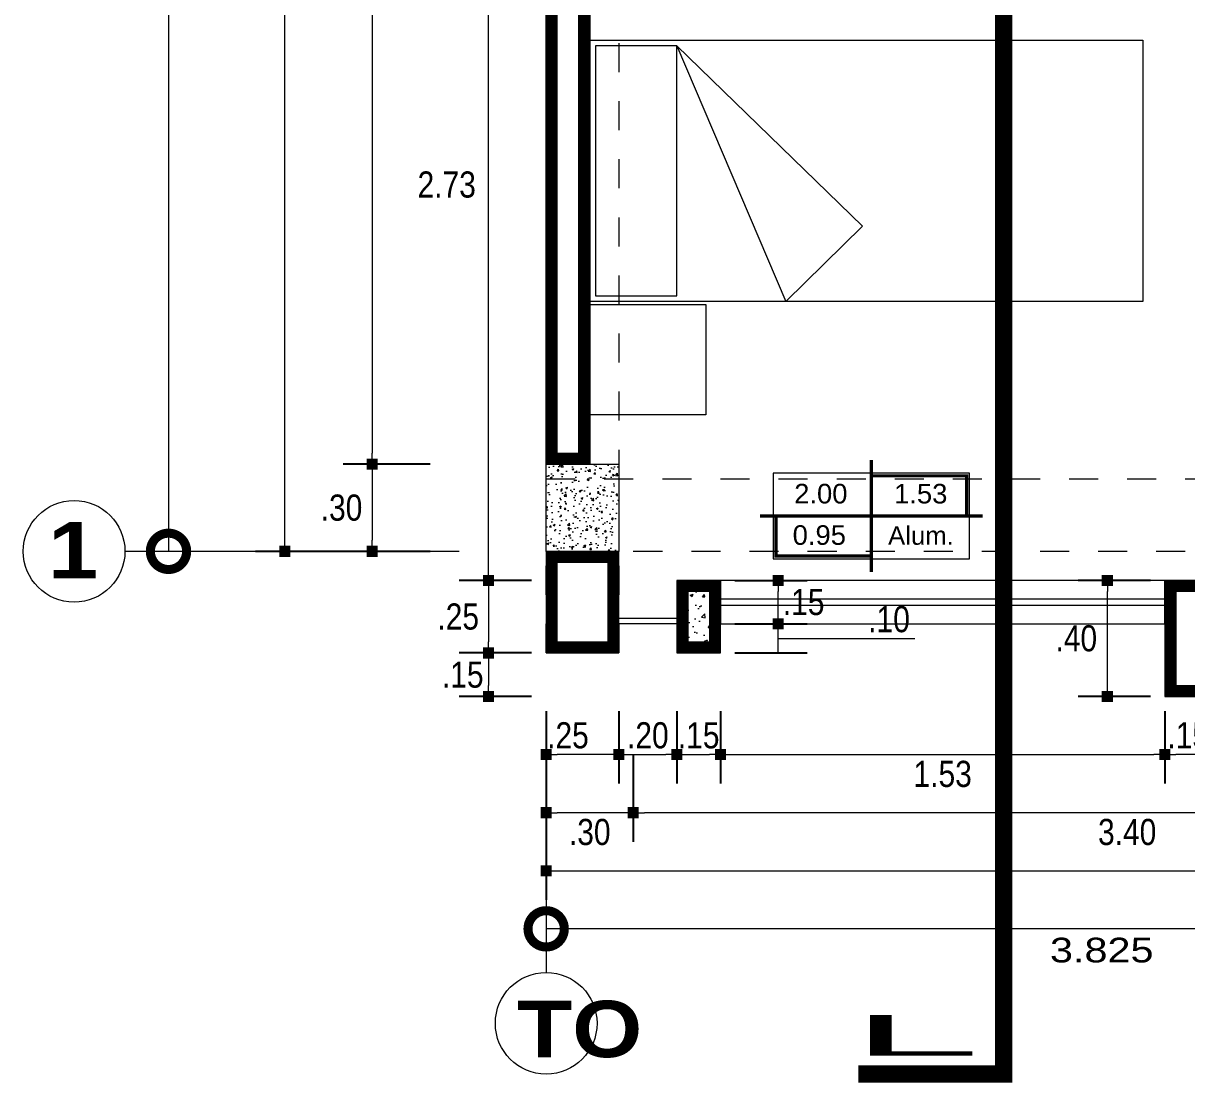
# Model space of a CAD drawing. Header units: millimetres. Extents: x 1555 to 3397, y 790 to 1592.
# Drawn here: x 1668.443 to 1672.448, y 799.003 to 802.652 of the extents above; entities that cross this region are included whole.
import ezdxf
from ezdxf.enums import TextEntityAlignment as Align

# ---------------------------------------------------------------- set-up
doc = ezdxf.new("R2010")
doc.units = ezdxf.units.MM
for name, pattern in [('ACAD_ISO10W100', [18.5, 12, -3, 0.5, -3]), ('CONTINUA', [0]), ('DASHDOT', [1, 0.5, -0.25, 0, -0.25]), ('HIDDEN2', [4.7625, 3.175, -1.5875])]:
    doc.linetypes.add(name, pattern=pattern)
doc.layers.get('0').update_dxf_attribs({"lineweight": 5})
doc.layers.get('Defpoints').update_dxf_attribs({"lineweight": 5})
for name, color, linetype, lineweight in [('0-Columna', 253, 'Continuous', 13), ('0-Hach de Muro Alto', 145, 'Continuous', 5), ('0-Muro Alto', 145, 'Continuous', 5), ('02', 2, 'Continuous', 5), ('1 simbolos', 250, 'Continuous', 9), ('COTA', 250, 'Continuous', 9), ('COTA INTERIOE', 22, 'Continuous', 9), ('COTAS', 7, 'Continuous', 9), ('muebles', 8, 'Continuous', 5), ('SIMBOLO CORTES', 10, 'DASHDOT', 5), ('TEXTURAS ACHURADOS', 47, 'Continuous', 5), ('VENTANA', 150, 'Continuous', 5)]:
    doc.layers.add(name, color=color, linetype=linetype, lineweight=lineweight)
for name, color, linetype, lineweight, true_color in [('1 numeracion puertas ventanas', 7, 'Continuous', 9, 0x504a45), ('CIR EJES', 7, 'Continuous', 9, 0x8b8e7a), ('ejes', 7, 'DASHDOT', 5, 0x6c7360), ('PROYECCION DE VIGA', 7, 'HIDDEN2', 9, 0xd4bc9d), ('TEXTO CORTES', 7, 'CONTINUA', 9, 0x3d664b)]:
    doc.layers.add(name, color=color, linetype=linetype, lineweight=lineweight, true_color=true_color)
doc.styles.add('BLACK', font='', dxfattribs={"height": 0.15})
doc.styles.add('DETALLES', font='techl___.ttf')
doc.styles.add('PEQUEÑO', font='sanss___.ttf', dxfattribs={"height": 0.075})
doc.styles.add('STYLE1-50EJES', font='swissel.ttf', dxfattribs={"width": 1.2, "height": 0.085})
doc.styles.add('TEX-10', font='swissel.ttf', dxfattribs={"height": 0.1})
doc.styles.add('TITULO2', font='swissck.ttf')
doc.styles.get('BLACK').set_extended_font_data('Arial Black')
doc.dimstyles.new('50$0', dxfattribs={"dimscale": 0, "dimtxt": 0.09, "dimasz": 0.038, "dimexe": 0.1, "dimexo": 0.05, "dimgap": 0.02, "dimtad": 2, "dimtih": 1, "dimtoh": 1, "dimlfac": -1, "dimzin": 4, "dimdsep": 46, "dimtxsty": 'DETALLES', "dimblk": 'BOXFILLED', "dimcen": 2.5, "dimclrd": 256, "dimclre": 256, "dimclrt": 256, "dimazin": 0, "dimtfac": 1, "dimtmove": 0, "dimatfit": 2, "dimldrblk": 'DOT', "dimfxl": 0.2, "dimfxlon": 1, "dimtolj": 1, "dimtzin": 0, "dimlwd": -1, "dimarcsym": 0})
doc.dimstyles.new('DIM-1-50ejes', dxfattribs={"dimtxt": 0.085, "dimasz": 0.25, "dimexe": 0.15, "dimexo": 0.18, "dimgap": 0.03, "dimtad": 2, "dimtih": 1, "dimtoh": 1, "dimzin": 0, "dimdsep": 46, "dimtxsty": 'STYLE1-50EJES', "dimblk1": 'DOTSMALL', "dimblk2": 'DOTSMALL', "dimsah": 1, "dimcen": 2.75, "dimclrd": 256, "dimclre": 256, "dimclrt": 256, "dimazin": 0, "dimtfac": 1, "dimtix": 1, "dimtmove": 0, "dimatfit": 3, "dimldrblk": 'DOTSMALL', "dimfxl": 1, "dimfxlon": 1, "dimtolj": 1, "dimtzin": 0, "dimlwd": -1, "dimlwe": -1, "dimarcsym": 0})

# ---------------------------------------------------------------- blocks, each defined once
blk = doc.blocks.new('A$C1AD014A1')
at = {"layer": 'muebles'}
for p, q in [((0.3422, 0.8264), (-0.5378, 0.4518)), ((0.3422, 0.8264), (-0.2786, 0.1871)), ((-0.5378, 0.4518), (-0.2786, 0.1871))]:
    blk.add_line(p, q, dxfattribs=at)
for points in [[(-0.5478, 1.1265), (-0.5478, 0.7265), (-0.9278, 0.7265), (-0.9278, 1.1265)], [(0.3622, 1.1265), (0.3622, -0.7777), (-0.5378, -0.7777), (-0.5378, 1.1265)], [(-0.5178, 0.8264), (0.3422, 0.8264), (0.3422, 1.1065), (-0.5178, 1.1065)], [(-0.5378, 0.4518), (-0.2786, 0.1871), (0.3422, 0.8264)]]:
    blk.add_lwpolyline(points, close=True, dxfattribs=at)
blk = doc.blocks.new('_BOXFILLED')
at = {"color": 0, "linetype": 'ByBlock'}
blk.add_line((-0.5, 0), (-1, 0), dxfattribs=at)
blk.add_solid([(-0.5, 0.5), (0.5, 0.5), (-0.5, -0.5), (0.5, -0.5)], dxfattribs=at)
blk = doc.blocks.new('*D45')
at = {"layer": 'COTA', "lineweight": -2, "transparency": 16777216}
for p, q in [((1670.2433, 799.9333), (1670.2433, 799.6333)), ((1679.2433, 799.9333), (1679.2433, 799.6333))]:
    blk.add_line(p, q, dxfattribs=at)
at = {"layer": 'COTA', "transparency": 16777216}
blk.add_line((1670.2813, 799.7333), (1679.2053, 799.7333), dxfattribs=at)
at = {"layer": 'Defpoints', "color": 0, "transparency": 16777216}
for p in [(1670.2433, 800.3332), (1679.2433, 800.3332), (1679.2433, 799.7333)]:
    blk.add_point(p, dxfattribs=at)
at = {"layer": 'COTA', "transparency": 16777216, "xscale": 0.038, "yscale": 0.038, "zscale": 0.038, "rotation": 180}
blk.add_blockref('_BOXFILLED', (1670.2433, 799.7333), dxfattribs=at)
at = {"layer": 'COTA', "transparency": 16777216, "xscale": 0.038, "yscale": 0.038, "zscale": 0.038}
blk.add_blockref('_BOXFILLED', (1679.2433, 799.7333), dxfattribs=at)
at = {"layer": 'COTA', "transparency": 16777216, "insert": (1674.7433, 799.6671), "char_height": 0.09, "attachment_point": 5, "style": 'DETALLES'}
blk.add_mtext('\\A1;9.00', dxfattribs=at)
blk = doc.blocks.new('_Dot')
at = {"layer": '02', "color": 0, "lineweight": -2}
blk.add_line((-0.5, 0), (-1, 0), dxfattribs=at)
at = {"layer": '02', "color": 0, "const_width": 0.5}
blk.add_lwpolyline([(-0.25, 0, 1), (0.25, 0, 1)], format="xyb", close=True, dxfattribs=at)
blk = doc.blocks.new('*D46')
at = {"layer": 'COTA', "lineweight": -2, "transparency": 16777216}
for p, q in [((1670.2433, 800.2832), (1670.2433, 800.0333)), ((1670.4933, 800.2832), (1670.4933, 800.0333))]:
    blk.add_line(p, q, dxfattribs=at)
at = {"layer": 'COTA', "transparency": 16777216}
blk.add_line((1670.4553, 800.1333), (1670.2813, 800.1333), dxfattribs=at)
at = {"layer": 'Defpoints', "color": 0, "transparency": 16777216}
for p in [(1670.2433, 800.3332), (1670.4933, 800.3332), (1670.2433, 800.1333)]:
    blk.add_point(p, dxfattribs=at)
at = {"layer": 'COTA', "transparency": 16777216, "xscale": 0.038, "yscale": 0.038, "zscale": 0.038, "rotation": 180}
blk.add_blockref('_BOXFILLED', (1670.2433, 800.1333), dxfattribs=at)
at = {"layer": 'COTA', "transparency": 16777216, "xscale": 0.038, "yscale": 0.038, "zscale": 0.038}
blk.add_blockref('_BOXFILLED', (1670.4933, 800.1333), dxfattribs=at)
at = {"layer": 'COTA', "transparency": 16777216, "insert": (1670.3183, 800.1992), "char_height": 0.09, "attachment_point": 5, "style": 'DETALLES'}
blk.add_mtext('\\A1;.25', dxfattribs=at)
blk = doc.blocks.new('_DOTSMALL')
at = {"color": 0, "linetype": 'ByBlock', "const_width": 0.5}
blk.add_lwpolyline([(-0.0625, 0, 1), (0.0625, 0, 1)], format="xyb", close=True, dxfattribs=at)
blk = doc.blocks.new('*D48')
at = {"layer": 'COTAS', "transparency": 16777216}
for p, q in [((1670.2433, 800.1532), (1670.2433, 799.3833)), ((1674.0683, 799.7533), (1674.0683, 799.3833)), ((1674.0683, 799.5333), (1670.2433, 799.5333))]:
    blk.add_line(p, q, dxfattribs=at)
at = {"layer": 'Defpoints', "color": 0, "transparency": 16777216}
for p in [(1670.2433, 800.3332), (1674.0683, 799.9333), (1670.2433, 799.5333)]:
    blk.add_point(p, dxfattribs=at)
at = {"layer": 'COTAS', "transparency": 16777216, "xscale": 0.25, "yscale": 0.25, "zscale": 0.25, "rotation": 180}
blk.add_blockref('_DOTSMALL', (1670.2433, 799.5333), dxfattribs=at)
at = {"layer": 'COTAS', "transparency": 16777216, "xscale": 0.25, "yscale": 0.25, "zscale": 0.25}
blk.add_blockref('_DOTSMALL', (1674.0683, 799.5333), dxfattribs=at)
at = {"layer": 'COTAS', "transparency": 16777216, "insert": (1672.1558, 799.4596), "char_height": 0.085, "attachment_point": 5, "style": 'STYLE1-50EJES'}
blk.add_mtext('\\A1;3.825', dxfattribs=at)
blk = doc.blocks.new('*D49')
at = {"layer": 'COTA', "lineweight": -2, "transparency": 16777216}
for p, q in [((1670.8433, 800.2832), (1670.8433, 800.0333)), ((1672.3733, 800.2832), (1672.3733, 800.0333))]:
    blk.add_line(p, q, dxfattribs=at)
at = {"layer": 'COTA', "transparency": 16777216}
blk.add_line((1670.8813, 800.1333), (1672.3353, 800.1333), dxfattribs=at)
at = {"layer": 'Defpoints', "color": 0, "transparency": 16777216}
for p in [(1670.8433, 800.3332), (1672.3733, 800.3332), (1672.3733, 800.1333)]:
    blk.add_point(p, dxfattribs=at)
at = {"layer": 'COTA', "transparency": 16777216, "xscale": 0.038, "yscale": 0.038, "zscale": 0.038, "rotation": 180}
blk.add_blockref('_BOXFILLED', (1670.8433, 800.1333), dxfattribs=at)
at = {"layer": 'COTA', "transparency": 16777216, "xscale": 0.038, "yscale": 0.038, "zscale": 0.038}
blk.add_blockref('_BOXFILLED', (1672.3733, 800.1333), dxfattribs=at)
at = {"layer": 'COTA', "transparency": 16777216, "insert": (1671.6083, 800.0663), "char_height": 0.09, "attachment_point": 5, "style": 'DETALLES'}
blk.add_mtext('\\A1;1.53', dxfattribs=at)
blk = doc.blocks.new('*D52')
at = {"layer": 'COTA', "lineweight": -2, "transparency": 16777216}
for p, q in [((1670.4933, 800.2832), (1670.4933, 800.0333)), ((1670.6933, 800.2832), (1670.6933, 800.0333))]:
    blk.add_line(p, q, dxfattribs=at)
at = {"layer": 'COTA', "transparency": 16777216}
blk.add_line((1670.5313, 800.1333), (1670.6553, 800.1333), dxfattribs=at)
at = {"layer": 'Defpoints', "color": 0, "transparency": 16777216}
for p in [(1670.4933, 800.3332), (1670.6933, 800.3332), (1670.6933, 800.1333)]:
    blk.add_point(p, dxfattribs=at)
at = {"layer": 'COTA', "transparency": 16777216, "xscale": 0.038, "yscale": 0.038, "zscale": 0.038, "rotation": 180}
blk.add_blockref('_BOXFILLED', (1670.4933, 800.1333), dxfattribs=at)
at = {"layer": 'COTA', "transparency": 16777216, "xscale": 0.038, "yscale": 0.038, "zscale": 0.038}
blk.add_blockref('_BOXFILLED', (1670.6933, 800.1333), dxfattribs=at)
at = {"layer": 'COTA', "transparency": 16777216, "insert": (1670.5933, 800.1992), "char_height": 0.09, "attachment_point": 5, "style": 'DETALLES'}
blk.add_mtext('\\A1;.20', dxfattribs=at)
blk = doc.blocks.new('*D53')
at = {"layer": 'COTA', "lineweight": -2, "transparency": 16777216}
for p, q in [((1670.6933, 800.2832), (1670.6933, 800.0333)), ((1670.8433, 800.2832), (1670.8433, 800.0333))]:
    blk.add_line(p, q, dxfattribs=at)
at = {"layer": 'COTA', "transparency": 16777216}
blk.add_line((1670.7313, 800.1333), (1670.8053, 800.1333), dxfattribs=at)
at = {"layer": 'Defpoints', "color": 0, "transparency": 16777216}
for p in [(1670.6933, 800.3332), (1670.8433, 800.3332), (1670.8433, 800.1333)]:
    blk.add_point(p, dxfattribs=at)
at = {"layer": 'COTA', "transparency": 16777216, "xscale": 0.038, "yscale": 0.038, "zscale": 0.038, "rotation": 180}
blk.add_blockref('_BOXFILLED', (1670.6933, 800.1333), dxfattribs=at)
at = {"layer": 'COTA', "transparency": 16777216, "xscale": 0.038, "yscale": 0.038, "zscale": 0.038}
blk.add_blockref('_BOXFILLED', (1670.8433, 800.1333), dxfattribs=at)
at = {"layer": 'COTA', "transparency": 16777216, "insert": (1670.7683, 800.1992), "char_height": 0.09, "attachment_point": 5, "style": 'DETALLES'}
blk.add_mtext('\\A1;.15', dxfattribs=at)
blk = doc.blocks.new('*D61')
at = {"layer": 'COTAS', "transparency": 16777216}
for p, q in [((1669.3644, 804.8332), (1668.7933, 804.8332)), ((1668.9433, 804.8332), (1668.9433, 800.8332)), ((1669.9433, 800.8332), (1668.7933, 800.8332))]:
    blk.add_line(p, q, dxfattribs=at)
at = {"layer": 'Defpoints', "color": 0, "transparency": 16777216}
for p in [(1669.5444, 804.8332), (1668.9433, 800.8332), (1670.2433, 800.8332)]:
    blk.add_point(p, dxfattribs=at)
at = {"layer": 'COTAS', "transparency": 16777216, "xscale": 0.25, "yscale": 0.25, "zscale": 0.25}
for p, rotation in [((1668.9433, 804.8332), 90), ((1668.9433, 800.8332), 270)]:
    blk.add_blockref('_DOTSMALL', p, dxfattribs=dict(at, rotation=rotation))
at = {"layer": 'COTAS', "transparency": 16777216, "insert": (1668.7138, 802.8332), "char_height": 0.085, "attachment_point": 5, "style": 'STYLE1-50EJES'}
blk.add_mtext('\\A1;4.000', dxfattribs=at)
blk = doc.blocks.new('*D62')
at = {"layer": 'COTA', "lineweight": -2, "transparency": 16777216}
for p, q in [((1669.8444, 804.6832), (1669.5444, 804.6832)), ((1669.8444, 801.1332), (1669.5444, 801.1332))]:
    blk.add_line(p, q, dxfattribs=at)
at = {"layer": 'COTA', "transparency": 16777216}
blk.add_line((1669.6444, 804.6452), (1669.6444, 801.1712), dxfattribs=at)
at = {"layer": 'Defpoints', "color": 0, "transparency": 16777216}
for p in [(1670.2433, 804.6832), (1669.6444, 801.1332), (1670.2433, 801.1332)]:
    blk.add_point(p, dxfattribs=at)
at = {"layer": 'COTA', "transparency": 16777216, "xscale": 0.038, "yscale": 0.038, "zscale": 0.038}
for p, rotation in [((1669.6444, 804.6832), 90), ((1669.6444, 801.1332), 270)]:
    blk.add_blockref('_BOXFILLED', p, dxfattribs=dict(at, rotation=rotation))
at = {"layer": 'COTA', "transparency": 16777216, "insert": (1669.4989, 802.9082), "char_height": 0.09, "attachment_point": 5, "style": 'DETALLES'}
blk.add_mtext('\\A1;3.55', dxfattribs=at)
blk = doc.blocks.new('*D63')
at = {"layer": 'COTA', "lineweight": -2, "transparency": 16777216}
for p, q in [((1669.8444, 801.1332), (1669.5444, 801.1332)), ((1669.8444, 800.8332), (1669.5444, 800.8332))]:
    blk.add_line(p, q, dxfattribs=at)
at = {"layer": 'COTA', "transparency": 16777216}
blk.add_line((1669.6444, 801.0952), (1669.6444, 800.8712), dxfattribs=at)
at = {"layer": 'Defpoints', "color": 0, "transparency": 16777216}
for p in [(1670.2433, 801.1332), (1669.6444, 800.8332), (1670.2433, 800.8332)]:
    blk.add_point(p, dxfattribs=at)
at = {"layer": 'COTA', "transparency": 16777216, "xscale": 0.038, "yscale": 0.038, "zscale": 0.038}
for p, rotation in [((1669.6444, 801.1332), 90), ((1669.6444, 800.8332), 270)]:
    blk.add_blockref('_BOXFILLED', p, dxfattribs=dict(at, rotation=rotation))
at = {"layer": 'COTA', "transparency": 16777216, "insert": (1669.5389, 800.9832), "char_height": 0.09, "attachment_point": 5, "style": 'DETALLES'}
blk.add_mtext('\\A1;.30', dxfattribs=at)
blk = doc.blocks.new('*D64')
at = {"layer": 'COTA', "lineweight": -2, "transparency": 16777216}
for p, q in [((1670.1933, 803.4582), (1669.9444, 803.4582)), ((1670.1933, 800.7332), (1669.9444, 800.7332))]:
    blk.add_line(p, q, dxfattribs=at)
at = {"layer": 'COTA', "transparency": 16777216}
blk.add_line((1670.0444, 800.7712), (1670.0444, 803.4202), dxfattribs=at)
at = {"layer": 'Defpoints', "color": 0, "transparency": 16777216}
for p in [(1670.0444, 803.4582), (1670.2433, 803.4582), (1670.2433, 800.7332)]:
    blk.add_point(p, dxfattribs=at)
at = {"layer": 'COTA', "transparency": 16777216, "xscale": 0.038, "yscale": 0.038, "zscale": 0.038}
for p, rotation in [((1670.0444, 803.4582), 90), ((1670.0444, 800.7332), 270)]:
    blk.add_blockref('_BOXFILLED', p, dxfattribs=dict(at, rotation=rotation))
at = {"layer": 'COTA', "transparency": 16777216, "insert": (1669.901, 802.0957), "char_height": 0.09, "attachment_point": 5, "style": 'DETALLES'}
blk.add_mtext('\\A1;2.73', dxfattribs=at)
blk = doc.blocks.new('*D65')
at = {"layer": 'COTA', "lineweight": -2, "transparency": 16777216}
for p, q in [((1669.5433, 812.0332), (1669.2433, 812.0332)), ((1669.5433, 800.8332), (1669.2433, 800.8332))]:
    blk.add_line(p, q, dxfattribs=at)
at = {"layer": 'COTA', "transparency": 16777216}
blk.add_line((1669.3433, 800.8712), (1669.3433, 811.9952), dxfattribs=at)
at = {"layer": 'Defpoints', "color": 0, "transparency": 16777216}
for p in [(1669.3433, 812.0332), (1670.2433, 812.0332), (1670.2433, 800.8332)]:
    blk.add_point(p, dxfattribs=at)
at = {"layer": 'COTA', "transparency": 16777216, "xscale": 0.038, "yscale": 0.038, "zscale": 0.038}
for p, rotation in [((1669.3433, 812.0332), 90), ((1669.3433, 800.8332), 270)]:
    blk.add_blockref('_BOXFILLED', p, dxfattribs=dict(at, rotation=rotation))
at = {"layer": 'COTA', "transparency": 16777216, "insert": (1669.2016, 806.4332), "char_height": 0.09, "attachment_point": 5, "style": 'DETALLES'}
blk.add_mtext('\\A1;11.20', dxfattribs=at)
blk = doc.blocks.new('*D111')
at = {"layer": 'COTA INTERIOE', "lineweight": -2, "transparency": 16777216}
for p, q in [((1670.8933, 800.5832), (1671.1415, 800.5832)), ((1670.8933, 800.4832), (1671.1415, 800.4832))]:
    blk.add_line(p, q, dxfattribs=at)
at = {"layer": 'COTA INTERIOE', "transparency": 16777216}
for p, q in [((1671.0415, 800.4832), (1671.0415, 800.5832)), ((1671.0415, 800.4832), (1671.0415, 800.5832)), ((1671.0415, 800.5332), (1671.3352, 800.5332)), ((1671.3352, 800.5332), (1671.5121, 800.5332))]:
    blk.add_line(p, q, dxfattribs=at)
at = {"layer": 'Defpoints', "color": 0, "transparency": 16777216}
for p in [(1670.8433, 800.5832), (1671.0415, 800.5832), (1670.8433, 800.4832)]:
    blk.add_point(p, dxfattribs=at)
at = {"layer": 'COTA INTERIOE', "transparency": 16777216, "insert": (1671.4236, 800.5991), "char_height": 0.09, "attachment_point": 5, "style": 'DETALLES'}
blk.add_mtext('\\A1;.10', dxfattribs=at)
blk = doc.blocks.new('*D112')
at = {"layer": 'COTA INTERIOE', "lineweight": -2, "transparency": 16777216}
for p, q in [((1670.8933, 800.7332), (1671.1415, 800.7332)), ((1670.8933, 800.5832), (1671.1415, 800.5832))]:
    blk.add_line(p, q, dxfattribs=at)
at = {"layer": 'COTA INTERIOE', "transparency": 16777216}
blk.add_line((1671.0415, 800.6212), (1671.0415, 800.6952), dxfattribs=at)
at = {"layer": 'Defpoints', "color": 0, "transparency": 16777216}
for p in [(1670.8433, 800.7332), (1671.0415, 800.7332), (1670.8433, 800.5832)]:
    blk.add_point(p, dxfattribs=at)
at = {"layer": 'COTA INTERIOE', "transparency": 16777216, "xscale": 0.038, "yscale": 0.038, "zscale": 0.038}
for p, rotation in [((1671.0415, 800.7332), 90), ((1671.0415, 800.5832), 270)]:
    blk.add_blockref('_BOXFILLED', p, dxfattribs=dict(at, rotation=rotation))
at = {"layer": 'COTA INTERIOE', "transparency": 16777216, "insert": (1671.1297, 800.6582), "char_height": 0.09, "attachment_point": 5, "style": 'DETALLES'}
blk.add_mtext('\\A1;.15', dxfattribs=at)
blk = doc.blocks.new('*D92')
at = {"layer": 'COTA INTERIOE', "lineweight": -2, "transparency": 16777216}
for p, q in [((1672.3233, 800.7332), (1672.0751, 800.7332)), ((1672.3233, 800.3332), (1672.0751, 800.3332))]:
    blk.add_line(p, q, dxfattribs=at)
at = {"layer": 'COTA INTERIOE', "transparency": 16777216}
blk.add_line((1672.1751, 800.3712), (1672.1751, 800.6952), dxfattribs=at)
at = {"layer": 'Defpoints', "color": 0, "transparency": 16777216}
for p in [(1672.1751, 800.7332), (1672.3733, 800.7332), (1672.3733, 800.3332)]:
    blk.add_point(p, dxfattribs=at)
at = {"layer": 'COTA INTERIOE', "transparency": 16777216, "xscale": 0.038, "yscale": 0.038, "zscale": 0.038}
for p, rotation in [((1672.1751, 800.7332), 90), ((1672.1751, 800.3332), 270)]:
    blk.add_blockref('_BOXFILLED', p, dxfattribs=dict(at, rotation=rotation))
at = {"layer": 'COTA INTERIOE', "transparency": 16777216, "insert": (1672.0682, 800.5332), "char_height": 0.09, "attachment_point": 5, "style": 'DETALLES'}
blk.add_mtext('\\A1;.40', dxfattribs=at)
blk = doc.blocks.new('*D105')
at = {"layer": 'COTA', "lineweight": -2, "transparency": 16777216}
for p, q in [((1670.5433, 800.1333), (1670.5433, 799.8333)), ((1673.9433, 800.1333), (1673.9433, 799.8333))]:
    blk.add_line(p, q, dxfattribs=at)
at = {"layer": 'COTA', "transparency": 16777216}
blk.add_line((1673.9053, 799.9333), (1670.5813, 799.9333), dxfattribs=at)
at = {"layer": 'Defpoints', "color": 0, "transparency": 16777216}
for p in [(1670.5433, 800.3332), (1673.9433, 800.3332), (1670.5433, 799.9333)]:
    blk.add_point(p, dxfattribs=at)
at = {"layer": 'COTA', "transparency": 16777216, "xscale": 0.038, "yscale": 0.038, "zscale": 0.038, "rotation": 180}
blk.add_blockref('_BOXFILLED', (1670.5433, 799.9333), dxfattribs=at)
at = {"layer": 'COTA', "transparency": 16777216, "xscale": 0.038, "yscale": 0.038, "zscale": 0.038}
blk.add_blockref('_BOXFILLED', (1673.9433, 799.9333), dxfattribs=at)
at = {"layer": 'COTA', "transparency": 16777216, "insert": (1672.2433, 799.8663), "char_height": 0.09, "attachment_point": 5, "style": 'DETALLES'}
blk.add_mtext('\\A1;3.40', dxfattribs=at)
blk = doc.blocks.new('*D106')
at = {"layer": 'COTA', "lineweight": -2, "transparency": 16777216}
for p, q in [((1670.2433, 800.1333), (1670.2433, 799.8333)), ((1670.5433, 800.1333), (1670.5433, 799.8333))]:
    blk.add_line(p, q, dxfattribs=at)
at = {"layer": 'COTA', "transparency": 16777216}
blk.add_line((1670.5053, 799.9333), (1670.2813, 799.9333), dxfattribs=at)
at = {"layer": 'Defpoints', "color": 0, "transparency": 16777216}
for p in [(1670.2433, 800.3332), (1670.5433, 800.3332), (1670.2433, 799.9333)]:
    blk.add_point(p, dxfattribs=at)
at = {"layer": 'COTA', "transparency": 16777216, "xscale": 0.038, "yscale": 0.038, "zscale": 0.038, "rotation": 180}
blk.add_blockref('_BOXFILLED', (1670.2433, 799.9333), dxfattribs=at)
at = {"layer": 'COTA', "transparency": 16777216, "xscale": 0.038, "yscale": 0.038, "zscale": 0.038}
blk.add_blockref('_BOXFILLED', (1670.5433, 799.9333), dxfattribs=at)
at = {"layer": 'COTA', "transparency": 16777216, "insert": (1670.3933, 799.8663), "char_height": 0.09, "attachment_point": 5, "style": 'DETALLES'}
blk.add_mtext('\\A1;.30', dxfattribs=at)
blk = doc.blocks.new('*D115')
at = {"layer": 'COTA', "lineweight": -2, "transparency": 16777216}
for p, q in [((1672.3733, 800.2832), (1672.3733, 800.0333)), ((1672.5233, 800.2832), (1672.5233, 800.0333))]:
    blk.add_line(p, q, dxfattribs=at)
at = {"layer": 'COTA', "transparency": 16777216}
blk.add_line((1672.4853, 800.1333), (1672.4113, 800.1333), dxfattribs=at)
at = {"layer": 'Defpoints', "color": 0, "transparency": 16777216}
for p in [(1672.3733, 800.3332), (1672.5233, 800.3332), (1672.3733, 800.1333)]:
    blk.add_point(p, dxfattribs=at)
at = {"layer": 'COTA', "transparency": 16777216, "xscale": 0.038, "yscale": 0.038, "zscale": 0.038, "rotation": 180}
blk.add_blockref('_BOXFILLED', (1672.3733, 800.1333), dxfattribs=at)
at = {"layer": 'COTA', "transparency": 16777216, "xscale": 0.038, "yscale": 0.038, "zscale": 0.038}
blk.add_blockref('_BOXFILLED', (1672.5233, 800.1333), dxfattribs=at)
at = {"layer": 'COTA', "transparency": 16777216, "insert": (1672.4533, 800.1992), "char_height": 0.09, "attachment_point": 5, "style": 'DETALLES'}
blk.add_mtext('\\A1;.15', dxfattribs=at)
blk = doc.blocks.new('*D310')
at = {"layer": 'COTA', "lineweight": -2, "transparency": 16777216}
for p, q in [((1670.1933, 800.7332), (1669.9444, 800.7332)), ((1670.1933, 800.4832), (1669.9444, 800.4832))]:
    blk.add_line(p, q, dxfattribs=at)
at = {"layer": 'COTA', "transparency": 16777216}
blk.add_line((1670.0444, 800.6952), (1670.0444, 800.5212), dxfattribs=at)
at = {"layer": 'Defpoints', "color": 0, "transparency": 16777216}
for p in [(1670.2433, 800.7332), (1670.0444, 800.4832), (1670.2433, 800.4832)]:
    blk.add_point(p, dxfattribs=at)
at = {"layer": 'COTA', "transparency": 16777216, "xscale": 0.038, "yscale": 0.038, "zscale": 0.038}
for p, rotation in [((1670.0444, 800.7332), 90), ((1670.0444, 800.4832), 270)]:
    blk.add_blockref('_BOXFILLED', p, dxfattribs=dict(at, rotation=rotation))
at = {"layer": 'COTA', "transparency": 16777216, "insert": (1669.9405, 800.6082), "char_height": 0.09, "attachment_point": 5, "style": 'DETALLES'}
blk.add_mtext('\\A1;.25', dxfattribs=at)
blk = doc.blocks.new('*D311')
at = {"layer": 'COTA', "lineweight": -2, "transparency": 16777216}
for p, q in [((1670.1933, 800.4832), (1669.9444, 800.4832)), ((1670.1933, 800.3332), (1669.9444, 800.3332))]:
    blk.add_line(p, q, dxfattribs=at)
at = {"layer": 'COTA', "transparency": 16777216}
blk.add_line((1670.0444, 800.4452), (1670.0444, 800.3712), dxfattribs=at)
at = {"layer": 'Defpoints', "color": 0, "transparency": 16777216}
for p in [(1670.2433, 800.4832), (1670.0444, 800.3332), (1670.2433, 800.3332)]:
    blk.add_point(p, dxfattribs=at)
at = {"layer": 'COTA', "transparency": 16777216, "xscale": 0.038, "yscale": 0.038, "zscale": 0.038}
for p, rotation in [((1670.0444, 800.4832), 90), ((1670.0444, 800.3332), 270)]:
    blk.add_blockref('_BOXFILLED', p, dxfattribs=dict(at, rotation=rotation))
at = {"layer": 'COTA', "transparency": 16777216, "insert": (1669.9562, 800.4082), "char_height": 0.09, "attachment_point": 5, "style": 'DETALLES'}
blk.add_mtext('\\A1;.15', dxfattribs=at)
blk = doc.blocks.new('TipoVentana')
for p, q in [((0, -0.35), (0, 0)), ((-0.4, -0.175), (0.4, -0.175))]:
    blk.add_line(p, q)
blk.add_lwpolyline([(-0.4, -0.35), (0.4, -0.35), (0.4, 0), (-0.4, 0)], close=True)
at = {"style": 'PEQUEÑO'}
for tag, p in [('TIPO', (-0.1961, -0.1305)), ('ANCHO', (-0.2007, -0.2968))]:
    blk.add_attdef(tag, text='', height=0.075, dxfattribs=at).set_placement(p, align=Align.CENTER)
at = {"style": 'PEQUEÑO', "flags": 4}
for tag, p in [('ALFEIZ.', (0.2062, -0.1281)), ('ALTO', (0.1993, -0.2968))]:
    blk.add_attdef(tag, text='', height=0.075, dxfattribs=at).set_placement(p, align=Align.CENTER)

msp = doc.modelspace()

# ---------------------------------------------------------------- hatches: boundary and pattern name
at = {"layer": 'TEXTURAS ACHURADOS'}
h = msp.add_hatch(dxfattribs=at)
h.set_pattern_fill('CONCRET3', color=256, scale=0.00882, angle=360, pattern_type=2)
h.set_pattern_definition([(50, (1716.058065, 769.234366), (0.06326235, -0.00553474), [0.006615, -0.072765]), (355, (1716.058065, 769.234366), (-0.01223787, 0.066343346), [0.005292, -0.058212]), (100.4514, (1716.063336, 769.233904), (0.05102453, 0.06080857), [0.005621885, -0.061840734]), (46.1842, (1716.058065, 769.252006), (0.09413066, -0.01459878), [0.0099225, -0.1091475]), (96.6356, (1716.06591, 769.25079), (0.08243725, 0.0859172), [0.00843283, -0.09276109]), (351.1842, (1716.05806, 769.25201), (0.08243718, 0.08591726), [0.007938, -0.087318]), (21, (1716.066885, 769.247596), (0.0526472, -0.035510986), [0.006615, -0.072765]), (326, (1716.066885, 769.247596), (0.02146041, 0.063958234), [0.005292, -0.058212]), (71.4514, (1716.07127, 769.244636), (0.074107636, 0.02844719), [0.005621885, -0.061840734]), (37.5, (1716.058065, 769.234366), (0.001072499, 0.029361238), [0, -0.0575064, 0, -0.059094, 0, -0.0584325]), (7.5, (1716.058065, 769.234366), (0.023202733, 0.034787113), [0, -0.0336924, 0, -0.0561834, 0, -0.0222705]), (327.5, (1716.038396, 769.234366), (0.047083139, -0.00198934), [0, -0.02205, 0, -0.068796, 0, -0.091287]), (317.5, (1716.029576, 769.234366), (0.05143702, 0.00882926), [0, -0.028665, 0, -0.0456876, 0, -0.064827])])
h.paths.add_polyline_path([(1670.24335, 801.13322), (1670.49335, 801.13322), (1670.49335, 800.83322), (1670.24335, 800.83322)])
h = msp.add_hatch(dxfattribs=at)
h.set_pattern_fill('CONCRET3', color=256, scale=0.014, angle=360, pattern_type=2)
h.set_pattern_definition([(50, (1740.46896, 750.132205), (0.100416426, -0.0087853), [0.0105, -0.1155]), (355, (1740.46896, 750.13221), (-0.01942519, 0.1053069), [0.0084, -0.0924]), (100.4514, (1740.47733, 750.13147), (0.08099131, 0.09652154), [0.00892363, -0.0981599]), (46.1842, (1740.46896, 750.1602), (0.14941375, -0.02317266), [0.01575, -0.17325]), (96.6356, (1740.48141, 750.15827), (0.13085278, 0.1363765), [0.01338544, -0.14723982]), (351.1842, (1740.46896, 750.1602), (0.13085267, 0.1363766), [0.0126, -0.1386]), (21, (1740.48296, 750.153205), (0.08356699, -0.056366645), [0.0105, -0.1155]), (326, (1740.48296, 750.15321), (0.03406415, 0.10152101), [0.0084, -0.0924]), (71.4514, (1740.48993, 750.14851), (0.11763117, 0.04515427), [0.00892363, -0.0981599]), (37.5, (1740.468963, 750.132205), (0.00170238, 0.04660514), [0, -0.09128, 0, -0.0938, 0, -0.09275]), (7.5, (1740.468963, 750.132205), (0.036829735, 0.05521764), [0, -0.05348, 0, -0.08918, 0, -0.03535]), (327.5, (1740.437743, 750.132205), (0.074735141, -0.003157682), [0, -0.035, 0, -0.1092, 0, -0.1449]), (317.5, (1740.42374, 750.132205), (0.081646064, 0.0140147), [0, -0.0455, 0, -0.07252, 0, -0.1029])])
h.paths.add_polyline_path([(1670.69335, 800.48322), (1670.84335, 800.48322), (1670.84335, 800.73322), (1670.69335, 800.73322)])

# ---------------------------------------------------------------- linework, layer by layer
at = {"layer": '0-Columna'}
msp.add_lwpolyline([(1670.24335, 801.13322), (1670.49335, 801.13322), (1670.49335, 800.83322), (1670.24335, 800.83322)], close=True, dxfattribs=at)
at = {"layer": '0-Hach de Muro Alto', "const_width": 0.04}
for points in [[(1670.26335, 804.66322), (1670.37335, 804.66322), (1670.37335, 801.15322), (1670.26335, 801.15322)], [(1670.47335, 800.81322), (1670.26335, 800.81322), (1670.26335, 800.50322), (1670.47335, 800.50322)], [(1674.17335, 800.81322), (1674.06335, 800.81322), (1674.06335, 800.46322), (1672.50335, 800.46322), (1672.50335, 800.71322), (1672.39335, 800.71322), (1672.39335, 800.35322), (1674.17335, 800.35322)], [(1670.82335, 800.71322), (1670.71335, 800.71322), (1670.71335, 800.50322), (1670.82335, 800.50322)]]:
    msp.add_lwpolyline(points, close=True, dxfattribs=at)
at = {"layer": '0-Muro Alto'}
for points in [[(1670.24335, 804.68322), (1670.39335, 804.68322), (1670.39335, 801.13322), (1670.24335, 801.13322)], [(1670.49335, 800.83322), (1670.24335, 800.83322), (1670.24335, 800.48322), (1670.49335, 800.48322)], [(1674.19335, 800.83322), (1674.04335, 800.83322), (1674.04335, 800.48322), (1672.52335, 800.48322), (1672.52335, 800.73322), (1672.37335, 800.73322), (1672.37335, 800.33322), (1674.19335, 800.33322)], [(1670.84335, 800.73322), (1670.69335, 800.73322), (1670.69335, 800.48322), (1670.84335, 800.48322)], [(1672.37335, 800.73322), (1670.84335, 800.73322), (1670.84335, 800.58322), (1672.37335, 800.58322)]]:
    msp.add_lwpolyline(points, close=True, dxfattribs=at)
at = {"layer": '1 numeracion puertas ventanas', "linetype": 'Continuous', "const_width": 0.0108}
for points in [[(1671.36271, 800.76195), (1671.36271, 801.14786)], [(1671.36271, 801.09286), (1671.69089, 801.09286), (1671.69089, 800.9549)], [(1670.97953, 800.95493), (1671.74589, 800.9549)], [(1671.36271, 800.81695), (1671.03453, 800.81695), (1671.03453, 800.95493)]]:
    msp.add_lwpolyline(points, dxfattribs=at)
at = {"layer": 'CIR EJES'}
msp.add_circle((1668.61835, 800.83322), 0.175, dxfattribs=at)
at = {"layer": 'ejes', "color": 8, "linetype": 'Continuous', "lineweight": 0}
msp.add_circle((1670.24335, 799.20825), 0.175, dxfattribs=at)
at = {"layer": 'PROYECCION DE VIGA', "linetype": 'HIDDEN2', "ltscale": 0.03}
for points in [[(1670.24335, 811.78322), (1670.49335, 811.78322), (1670.49335, 800.48322), (1670.24335, 800.48322)], [(1670.24335, 801.08322), (1679.24335, 801.08322), (1679.24335, 800.83322), (1670.24335, 800.83322)]]:
    msp.add_lwpolyline(points, close=True, dxfattribs=at)
at = {"layer": 'SIMBOLO CORTES', "linetype": 'ACAD_ISO10W100', "ltscale": 0.07, "const_width": 0.05972}
msp.add_lwpolyline([(1671.31835, 819.37395), (1671.81835, 819.37395), (1671.81835, 799.03325), (1671.31835, 799.03325)], dxfattribs=at)
at = {"layer": 'VENTANA'}
for points in [[(1672.37335, 800.66822), (1670.84335, 800.66822), (1670.84335, 800.64822), (1672.37335, 800.64822)], [(1670.49335, 800.60322), (1670.69335, 800.60322), (1670.69335, 800.58322), (1670.49335, 800.58322)]]:
    msp.add_lwpolyline(points, close=True, dxfattribs=at)

# ---------------------------------------------------------------- block references
at = {"layer": '1 simbolos', "linetype": 'Continuous'}
ref = msp.add_blockref('TipoVentana', (1671.36271, 800.80695), dxfattribs=dict(at, xscale=0.8454515097599824, yscale=0.8454515097599824, zscale=0.8454515097599824, rotation=180))
ref.add_attrib('ALFEIZ.', '0.95', dxfattribs={"layer": '0', "height": 0.0675, "style": 'TEX-10', "flags": 4}).set_placement((1671.18357, 800.85554), align=Align.CENTER)
ref.add_attrib('TIPO', 'Alum.', dxfattribs={"layer": '0', "height": 0.063409, "style": 'PEQUEÑO'}).set_placement((1671.53346, 800.85575), align=Align.CENTER)
ref.add_attrib('ANCHO', '1.53', dxfattribs={"layer": '0', "height": 0.0675, "style": 'TEX-10'}).set_placement((1671.53276, 800.99802), align=Align.CENTER)
ref.add_attrib('ALTO', '2.00', dxfattribs={"layer": '0', "height": 0.0675, "style": 'TEX-10', "flags": 4}).set_placement((1671.18883, 800.99811), align=Align.CENTER)
at = {"layer": 'muebles', "color": 5, "lineweight": 5, "rotation": 90}
msp.add_blockref('A$C1AD014A1', (1671.51982, 802.23123), dxfattribs=at)

# ---------------------------------------------------------------- texts
at = {"layer": 'ejes', "linetype": 'Continuous', "lineweight": 0, "style": 'BLACK'}
for s, p in [('1', (1668.5287, 800.74042)), ('TO', (1670.14307, 799.09139))]:
    msp.add_text(s, height=0.19424, dxfattribs=at).set_placement(p)
at = {"layer": 'TEXTO CORTES', "linetype": 'Continuous', "style": 'TITULO2', "width": 5}
msp.add_text('L', height=0.13994, dxfattribs=at).set_placement((1671.29182, 799.09626))

# ---------------------------------------------------------------- dimensions: what is measured, and where the dimension line sits
at = {"layer": 'COTA'}
for base, p1, p2, angle, picture, middle in [((1669.34335, 812.03322), (1670.24335, 800.83322), (1670.24335, 812.03322), 90, '*D65', (1669.20164, 806.43322)), ((1669.64438, 801.13322), (1670.24335, 804.68322), (1670.24335, 801.13322), 90, '*D62', (1669.49885, 802.90822)), ((1670.04437846, 803.45821948), (1670.24334692, 800.73321946), (1670.24334692, 803.45821948), 90, '*D64', (1669.90102319, 802.09571947)), ((1669.64438, 800.83322), (1670.24335, 801.13322), (1670.24335, 800.83322), 90, '*D63', (1669.53885, 800.98322)), ((1670.04438, 800.48322), (1670.24335, 800.73322), (1670.24335, 800.48322), 90, '*D310', (1669.9405, 800.60822)), ((1670.04438, 800.33322), (1670.24335, 800.48322), (1670.24335, 800.33322), 90, '*D311', (1669.95615, 800.40822)), ((1670.24335, 799.93325), (1670.54335, 800.33322), (1670.24335, 800.33322), 180, '*D106', (1670.39335, 799.86628)), ((1670.54335, 799.93325), (1673.94335, 800.33322), (1670.54335, 800.33322), 180, '*D105', (1672.24335, 799.86628)), ((1672.37335, 800.13325), (1670.84335, 800.33322), (1672.37335, 800.33322), 180, '*D49', (1671.60835, 800.06628))]:
    dim = msp.add_linear_dim(base=base, p1=p1, p2=p2, angle=angle, dimstyle='50$0', override={"dimscale": 1, "dimtmove": 1}, dxfattribs=at)
    dim.commit()
    dim.dimension.update_dxf_attribs({"geometry": picture, "text_midpoint": middle})
dim = msp.add_linear_dim(base=(1679.24335, 799.73325), p1=(1670.24335, 800.33322), p2=(1679.24335, 800.33322), dimstyle='50$0', override={"dimscale": 1}, dxfattribs=at)
dim.commit()
dim.dimension.update_dxf_attribs({"geometry": '*D45', "text_midpoint": (1674.74335, 799.66707)})
for base, p1, p2, picture, middle in [((1670.24335, 800.13325), (1670.49335, 800.33322), (1670.24335, 800.33322), '*D46', (1670.31835, 800.13325)), ((1670.69335, 800.13325), (1670.49335, 800.33322), (1670.69335, 800.33322), '*D52', (1670.59335, 800.13325)), ((1670.84335, 800.13325), (1670.69335, 800.33322), (1670.84335, 800.33322), '*D53', (1670.76835, 800.13325))]:
    dim = msp.add_linear_dim(base=base, p1=p1, p2=p2, angle=180, dimstyle='50$0', override={"dimscale": 1, "dimtmove": 1}, dxfattribs=at)
    dim.commit()
    dim.dimension.update_dxf_attribs({"geometry": picture, "text_midpoint": middle, "dimtype": 160})
dim = msp.add_linear_dim(base=(1672.37335, 800.13325), p1=(1672.52335, 800.33322), p2=(1672.37335, 800.33322), dimstyle='50$0', override={"dimscale": 1, "dimtmove": 1}, dxfattribs=at)
dim.commit()
dim.dimension.update_dxf_attribs({"geometry": '*D115', "text_midpoint": (1672.45335, 800.13325), "dimtype": 160})
at = {"layer": 'COTA INTERIOE'}
dim = msp.add_linear_dim(base=(1671.04148, 800.73322), p1=(1670.84335, 800.58322), p2=(1670.84335, 800.73322), angle=270, dimstyle='50$0', override={"dimscale": 1, "dimtmove": 1}, dxfattribs=at)
dim.commit()
dim.dimension.update_dxf_attribs({"geometry": '*D112', "text_midpoint": (1671.1297, 800.65822)})
for p1, p2, distance, picture, middle in [((1672.37335, 800.33322), (1672.37335, 800.73322), 0.19826, '*D92', (1672.06818, 800.53322)), ((1670.84335, 800.48322), (1670.84335, 800.58322), -0.19813, '*D111', (1671.35516, 800.59914))]:
    dim = msp.add_aligned_dim(p1=p1, p2=p2, distance=distance, dimstyle='50$0', override={"dimscale": 1, "dimtmove": 1}, dxfattribs=at)
    dim.commit()
    dim.dimension.update_dxf_attribs({"geometry": picture, "text_midpoint": middle})
at = {"layer": 'COTAS'}
dim = msp.add_linear_dim(base=(1668.94335, 800.83322), p1=(1669.54438, 804.83322), p2=(1670.24335, 800.83322), angle=90, dimstyle='DIM-1-50ejes', override={"dimdec": 3, "dimtmove": 1}, dxfattribs=at)
dim.commit()
dim.dimension.update_dxf_attribs({"geometry": '*D61', "text_midpoint": (1668.71383, 802.83322)})
dim = msp.add_linear_dim(base=(1670.24335, 799.53325), p1=(1674.06835, 799.93325), p2=(1670.24335, 800.33322), dimstyle='DIM-1-50ejes', override={"dimdec": 3, "dimtmove": 1}, dxfattribs=at)
dim.commit()
dim.dimension.update_dxf_attribs({"geometry": '*D48', "text_midpoint": (1672.15585, 799.45958)})

doc.saveas('drawing.dxf')
